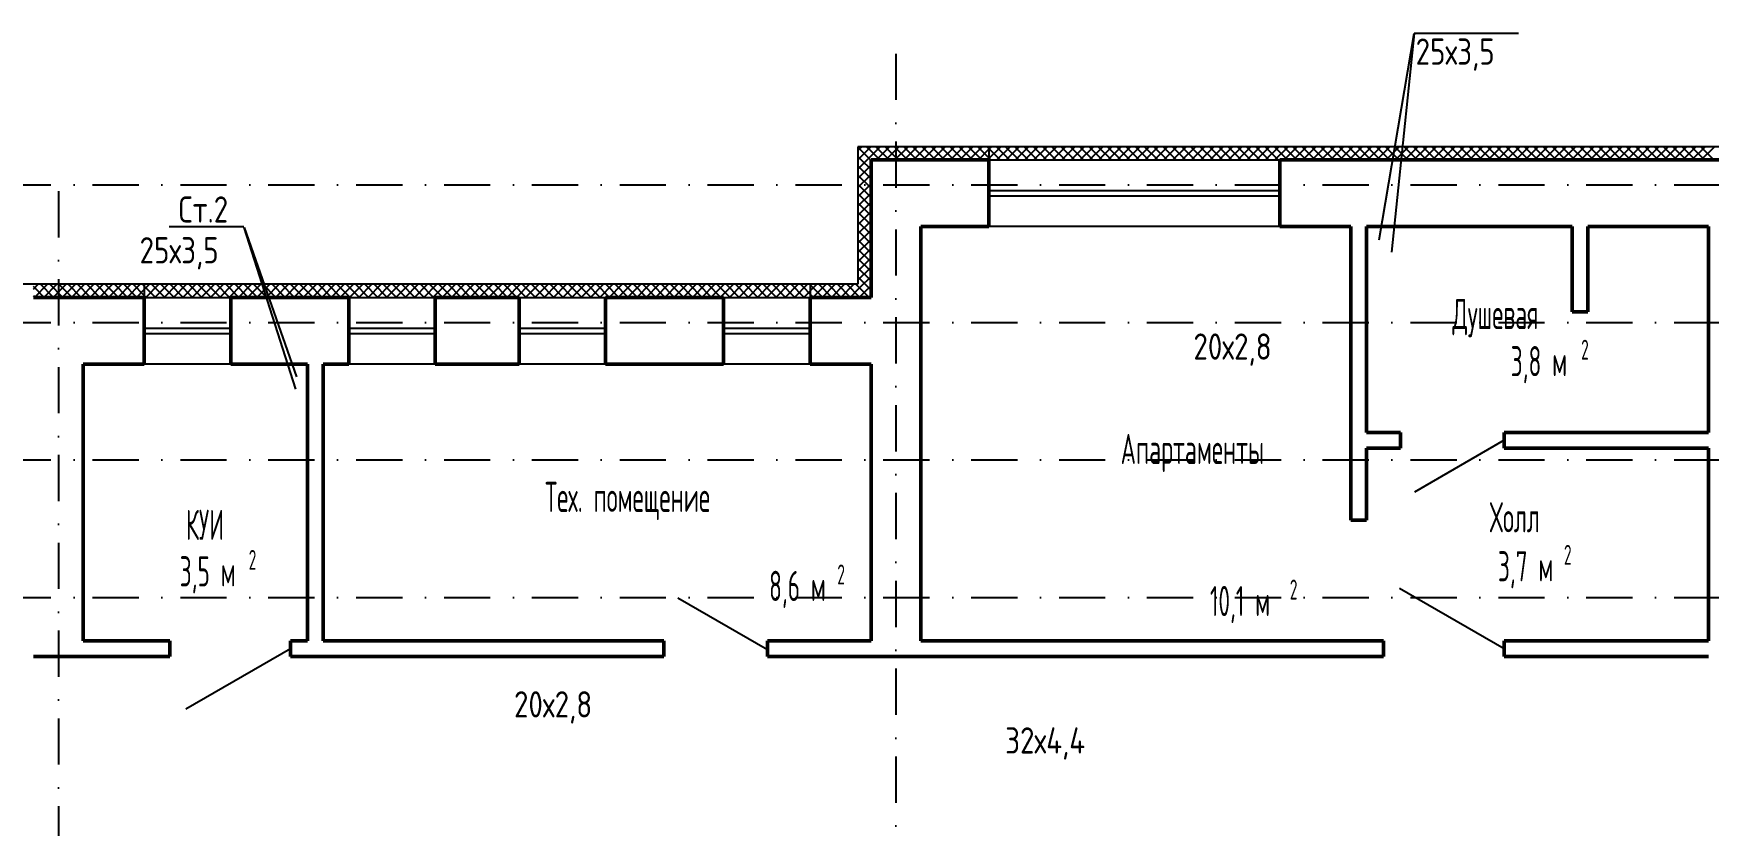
# Model space of a CAD drawing. Extents: x -1560602 to 321118, y -2308202 to -430103.
# Drawn here: x -1528909 to -1516129, y -2112234 to -2106190 of the extents above; entities that cross this region are included whole.
import ezdxf
from ezdxf.enums import TextEntityAlignment as Align

# ---------------------------------------------------------------- set-up
doc = ezdxf.new("R2010")
doc.units = 0
doc.header["$MEASUREMENT"] = 0
doc.linetypes.add('Dot & Dashed', pattern=[670.277762, 352.777767, -176.388884, 0, -141.111112])
doc.linetypes.add('Штрихпунктирная', pattern=[0.670278, 0.352778, -0.176389, 0, -0.141111])
doc.layers.get('0').update_dxf_attribs({"color": 255, "linetype": 'CONTINUOUS'})
for name, color, linetype in [('Оси', 253, 'Dot & Dashed'), ('отделка', 240, 'CONTINUOUS'), ('Текст', 7, 'CONTINUOUS'), ('Утеплитель', 6, 'CONTINUOUS')]:
    doc.layers.add(name, color=color, linetype=linetype)
doc.layers.add('стены', color=5, linetype='CONTINUOUS', lineweight=50)
doc.styles.get("Standard").update_dxf_attribs({"font": 'spds.shx', "width": 0.7, "height": 250})

msp = doc.modelspace()

# ---------------------------------------------------------------- linework, layer by layer
at = {"color": 0}
for p, q in [((-1518641.5, -2107764.2, 0), (-1518375, -2106190.4)), ((-1518375, -2106190.4), (-1518547.5, -2107858.2, 0)), ((-1517578.9, -2106190.4), (-1518375, -2106190.4)), ((-1527303.5, -2107666.9, 0), (-1527873.7, -2107666.9, 0)), ((-1526906.7, -2108903.8, 0), (-1527302.3, -2107670.2, 0)), ((-1527302.3, -2107670.2, 0), (-1526902.6, -2108809.8, 0))]:
    msp.add_line(p, q, dxfattribs=at)
at = {"layer": 'Оси', "color": 0, "linetype": 'Штрихпунктирная', "lineweight": -3, "ltscale": 1000}
for p, q in [((-1522329.3, -2106344.8), (-1522329.3, -2121201.6)), ((-1556614.6, -2107344.8), (-1508549.3, -2107344.8)), ((-1528719.3, -2107394.8), (-1528719.3, -2121201.6)), ((-1556614.6, -2108394.8), (-1497159.3, -2108394.8)), ((-1556614.6, -2109444.8), (-1497159.3, -2109444.8)), ((-1556614.6, -2110494.8), (-1497159.3, -2110494.8))]:
    msp.add_line(p, q, dxfattribs=at)
at = {"layer": 'отделка', "color": 0, "ltscale": 100}
for p, q in [((-1521619.3, -2107154.4), (-1519399.3, -2107154.4)), ((-1521619.3, -2107389.4), (-1519399.3, -2107389.4)), ((-1521619.3, -2107429.4), (-1519399.3, -2107429.4)), ((-1519399.3, -2107664.4), (-1521619.3, -2107664.4)), ((-1528064.3, -2108204.4), (-1527404.3, -2108204.4)), ((-1526504.3, -2108204.4), (-1525844.3, -2108204.4)), ((-1525204.3, -2108204.4), (-1524544.3, -2108204.4)), ((-1523644.3, -2108204.4), (-1522984.3, -2108204.4)), ((-1528064.3, -2108439.4), (-1527404.3, -2108439.4)), ((-1526504.3, -2108439.4), (-1525844.3, -2108439.4)), ((-1525204.3, -2108439.4), (-1524544.3, -2108439.4)), ((-1523644.3, -2108439.4), (-1522984.3, -2108439.4)), ((-1528064.3, -2108479.4), (-1527404.3, -2108479.4)), ((-1526504.3, -2108479.4), (-1525844.3, -2108479.4)), ((-1525204.3, -2108479.4), (-1524544.3, -2108479.4)), ((-1523644.3, -2108479.4), (-1522984.3, -2108479.4)), ((-1527404.3, -2108714.4), (-1528064.3, -2108714.4)), ((-1525844.3, -2108714.4), (-1526504.3, -2108714.4)), ((-1524544.3, -2108714.4), (-1525204.3, -2108714.4)), ((-1522984.3, -2108714.4), (-1523644.3, -2108714.4)), ((-1517689.3, -2109294.4), (-1518373.4, -2109689.4)), ((-1517689.3, -2110886.4), (-1518486, -2110426.4)), ((-1523309.3, -2110894.5), (-1523993.5, -2110499.5)), ((-1526949.3, -2110886.4), (-1527746.1, -2111346.4))]:
    msp.add_line(p, q, dxfattribs=at)
at = {"layer": 'стены', "color": 0, "linetype": 'Continuous'}
for p, q in [((-1522519.3, -2107154.4), (-1522519.3, -2108204.4)), ((-1521619.3, -2107154.4), (-1522519.3, -2107154.4)), ((-1521619.3, -2107154.4), (-1521619.3, -2107224.4)), ((-1521619.3, -2107154.4), (-1521619.3, -2107224.4)), ((-1512479.3, -2107154.4), (-1519399.3, -2107154.4)), ((-1519399.3, -2107154.4), (-1519399.3, -2107224.4)), ((-1519399.3, -2107154.4), (-1519399.3, -2107224.4)), ((-1521619.3, -2107224.4), (-1521619.3, -2107664.4)), ((-1519399.3, -2107224.4), (-1519399.3, -2107664.4)), ((-1522139.3, -2108204.4), (-1522139.3, -2107664.4)), ((-1522139.3, -2107664.4), (-1521619.3, -2107664.4)), ((-1519399.3, -2107664.4), (-1518859.3, -2107664.4)), ((-1518859.3, -2107664.4), (-1518859.3, -2109904.5)), ((-1518739.3, -2109234.4), (-1518739.3, -2107664.4)), ((-1518739.3, -2107664.4), (-1517169.3, -2107664.4)), ((-1517169.3, -2107664.4), (-1517169.3, -2108314.4)), ((-1517049.3, -2108314.4), (-1517049.3, -2107664.4)), ((-1516129.3, -2107664.4), (-1516129.3, -2109234.4)), ((-1516129.3, -2109211.4), (-1516129.3, -2107687.4)), ((-1528064.3, -2108204.4), (-1528909.3, -2108204.4)), ((-1528064.3, -2108204.4), (-1528064.3, -2108274.4)), ((-1528064.3, -2108204.4), (-1528064.3, -2108274.4)), ((-1528064.3, -2108274.4), (-1528064.3, -2108714.4)), ((-1526504.3, -2108204.4), (-1527404.3, -2108204.4)), ((-1527404.3, -2108204.4), (-1527404.3, -2108274.4)), ((-1527404.3, -2108204.4), (-1527404.3, -2108274.4)), ((-1527404.3, -2108274.4), (-1527404.3, -2108714.4)), ((-1526504.3, -2108204.4), (-1526504.3, -2108274.4)), ((-1526504.3, -2108204.4), (-1526504.3, -2108274.4)), ((-1526504.3, -2108274.4), (-1526504.3, -2108714.4)), ((-1525204.3, -2108204.4), (-1525844.3, -2108204.4)), ((-1525844.3, -2108204.4), (-1525844.3, -2108274.4)), ((-1525844.3, -2108204.4), (-1525844.3, -2108274.4)), ((-1525844.3, -2108274.4), (-1525844.3, -2108714.4)), ((-1525204.3, -2108204.4), (-1525204.3, -2108274.4)), ((-1525204.3, -2108204.4), (-1525204.3, -2108274.4)), ((-1525204.3, -2108274.4), (-1525204.3, -2108714.4)), ((-1523644.3, -2108204.4), (-1524544.3, -2108204.4)), ((-1524544.3, -2108204.4), (-1524544.3, -2108274.4)), ((-1524544.3, -2108204.4), (-1524544.3, -2108274.4)), ((-1524544.3, -2108274.4), (-1524544.3, -2108714.4)), ((-1523644.3, -2108204.4), (-1523644.3, -2108274.4)), ((-1523644.3, -2108204.4), (-1523644.3, -2108274.4)), ((-1523644.3, -2108274.4), (-1523644.3, -2108714.4)), ((-1522519.3, -2108204.4), (-1522984.3, -2108204.4)), ((-1522984.3, -2108204.4), (-1522984.3, -2108274.4)), ((-1522984.3, -2108204.4), (-1522984.3, -2108274.4)), ((-1522984.3, -2108274.4), (-1522984.3, -2108714.4)), ((-1522139.3, -2108714.4), (-1522139.3, -2108204.4)), ((-1522139.3, -2108264.5), (-1522139.3, -2110824.5)), ((-1528529.3, -2110824.5), (-1528529.3, -2108714.4)), ((-1528529.3, -2108714.4), (-1528064.3, -2108714.4)), ((-1527404.3, -2108714.4), (-1526819.3, -2108714.4)), ((-1526819.3, -2108714.4), (-1526819.3, -2110824.5)), ((-1526699.3, -2110824.5), (-1526699.3, -2108714.4)), ((-1526699.3, -2108714.4), (-1526504.3, -2108714.4)), ((-1525844.3, -2108714.4), (-1525204.3, -2108714.4)), ((-1524544.3, -2108714.4), (-1523644.3, -2108714.4)), ((-1522984.3, -2108714.4), (-1522519.3, -2108714.4)), ((-1522519.3, -2108714.4), (-1522519.3, -2110824.5)), ((-1522139.3, -2110824.5), (-1522139.3, -2108714.4)), ((-1518479.3, -2109234.4), (-1518739.3, -2109234.4)), ((-1516129.3, -2109234.4), (-1517689.3, -2109234.4)), ((-1518739.3, -2109354.4), (-1518479.3, -2109354.4)), ((-1518739.3, -2109904.5), (-1518739.3, -2109354.4)), ((-1517689.3, -2109354.4), (-1516129.3, -2109354.4)), ((-1516129.3, -2109354.4), (-1516129.3, -2110824.5)), ((-1518859.3, -2109904.5), (-1518739.3, -2109904.5)), ((-1527869.3, -2110824.5), (-1528529.3, -2110824.5)), ((-1526819.3, -2110824.5), (-1526949.3, -2110824.5)), ((-1524099.3, -2110824.5), (-1526699.3, -2110824.5)), ((-1522519.3, -2110824.5), (-1523309.3, -2110824.5)), ((-1518609.3, -2110824.5), (-1522139.3, -2110824.5)), ((-1516129.3, -2110824.5), (-1517689.3, -2110824.5)), ((-1528529.3, -2110944.5), (-1528909.3, -2110944.5)), ((-1528529.3, -2110944.5), (-1527869.3, -2110944.5)), ((-1526949.3, -2110944.5), (-1524099.3, -2110944.5)), ((-1523309.3, -2110944.5), (-1522519.3, -2110944.5)), ((-1522519.3, -2110944.5), (-1522139.3, -2110944.5)), ((-1522139.3, -2110944.5), (-1518609.3, -2110944.5)), ((-1517689.3, -2110944.5), (-1516129.3, -2110944.5))]:
    msp.add_line(p, q, dxfattribs=at)
at = {"layer": 'стены', "color": 0, "ltscale": 100}
for p, q in [((-1517049.3, -2107664.4), (-1516129.3, -2107664.4)), ((-1517049.3, -2108314.4), (-1517169.3, -2108314.4)), ((-1518479.3, -2109234.4), (-1518479.3, -2109354.4)), ((-1517689.3, -2109234.4), (-1517689.3, -2109354.4)), ((-1527869.3, -2110824.5), (-1527869.3, -2110944.5)), ((-1526949.3, -2110824.5), (-1526949.3, -2110944.5)), ((-1524099.3, -2110824.5), (-1524099.3, -2110944.5)), ((-1523309.3, -2110824.5), (-1523309.3, -2110944.5)), ((-1518609.3, -2110824.5), (-1518609.3, -2110944.5)), ((-1517689.3, -2110824.5), (-1517689.3, -2110944.5))]:
    msp.add_line(p, q, dxfattribs=at)
at = {"layer": 'Утеплитель', "color": 0, "linetype": 'Continuous'}
for p, q in [((-1522619.3, -2107054.4), (-1522619.3, -2108104.4)), ((-1521619.3, -2107054.4), (-1522619.3, -2107054.4)), ((-1522604.3, -2107073.5), (-1522619.3, -2107058.5)), ((-1522619.3, -2107083.7), (-1522606.4, -2107070.8)), ((-1522619.3, -2107154.4), (-1522575.3, -2107110.4)), ((-1522594.1, -2107154.4), (-1522619.3, -2107129.2)), ((-1522619.3, -2107225.1), (-1522548.7, -2107154.4)), ((-1522606.4, -2107070.8), (-1522590.1, -2107054.4)), ((-1522523.4, -2107154.4), (-1522604.3, -2107073.5)), ((-1522519.3, -2107229.2), (-1522594.1, -2107154.4)), ((-1522575.3, -2107110.4), (-1522519.4, -2107054.4)), ((-1522519.3, -2107087.8), (-1522552.7, -2107054.4)), ((-1522548.7, -2107154.4), (-1522544.2, -2107150)), ((-1522544.2, -2107150), (-1522519.3, -2107125.1)), ((-1522519.3, -2107125.1), (-1522448.7, -2107054.4)), ((-1522452.7, -2107154.4), (-1522519.3, -2107087.8)), ((-1522381.9, -2107154.4), (-1522481.9, -2107054.4)), ((-1522477.9, -2107154.4), (-1522377.9, -2107054.4)), ((-1522311.2, -2107154.4), (-1522411.2, -2107054.4)), ((-1522407.2, -2107154.4), (-1522307.2, -2107054.4)), ((-1522240.5, -2107154.4), (-1522340.5, -2107054.4)), ((-1522336.5, -2107154.4), (-1522236.5, -2107054.4)), ((-1522169.8, -2107154.4), (-1522269.8, -2107054.4)), ((-1522265.8, -2107154.4), (-1522165.8, -2107054.4)), ((-1522099.1, -2107154.4), (-1522199.1, -2107054.4)), ((-1522195.1, -2107154.4), (-1522095.1, -2107054.4)), ((-1522028.4, -2107154.4), (-1522128.4, -2107054.4)), ((-1522124.4, -2107154.4), (-1522024.4, -2107054.4)), ((-1521957.7, -2107154.4), (-1522057.7, -2107054.4)), ((-1522053.7, -2107154.4), (-1521953.7, -2107054.4)), ((-1521887, -2107154.4), (-1521987, -2107054.4)), ((-1521983, -2107154.4), (-1521883, -2107054.4)), ((-1521816.3, -2107154.4), (-1521916.3, -2107054.4)), ((-1521912.3, -2107154.4), (-1521812.3, -2107054.4)), ((-1521745.6, -2107154.4), (-1521845.6, -2107054.4)), ((-1521841.5, -2107154.4), (-1521741.5, -2107054.4)), ((-1521674.8, -2107154.4), (-1521774.8, -2107054.4)), ((-1521770.8, -2107154.4), (-1521670.8, -2107054.4)), ((-1521619.3, -2107139.3), (-1521704.1, -2107054.4)), ((-1521700.1, -2107154.4), (-1521619.3, -2107073.6)), ((-1521619.3, -2107068.5), (-1521633.4, -2107054.4)), ((-1521629.4, -2107154.4), (-1521619.3, -2107144.3)), ((-1521619.3, -2107054.4), (-1521619.3, -2107154.4)), ((-1521619.3, -2107054.4), (-1521619.3, -2107154.4)), ((-1509359.3, -2107054.4), (-1521619.3, -2107054.4)), ((-1521619.3, -2107073.6), (-1521600.1, -2107054.4)), ((-1521619.3, -2107144.3), (-1521529.4, -2107054.4)), ((-1521533.4, -2107154.4), (-1521619.3, -2107068.5)), ((-1521604.1, -2107154.4), (-1521619.3, -2107139.3)), ((-1521462.7, -2107154.4), (-1521562.7, -2107054.4)), ((-1521558.7, -2107154.4), (-1521458.7, -2107054.4)), ((-1521392, -2107154.4), (-1521492, -2107054.4)), ((-1521488, -2107154.4), (-1521388, -2107054.4)), ((-1521321.3, -2107154.4), (-1521421.3, -2107054.4)), ((-1521417.3, -2107154.4), (-1521317.3, -2107054.4)), ((-1521250.6, -2107154.4), (-1521350.6, -2107054.4)), ((-1521346.6, -2107154.4), (-1521246.6, -2107054.4)), ((-1521179.9, -2107154.4), (-1521279.9, -2107054.4)), ((-1521275.9, -2107154.4), (-1521175.9, -2107054.4)), ((-1521109.2, -2107154.4), (-1521209.2, -2107054.4)), ((-1521205.1, -2107154.4), (-1521105.1, -2107054.4)), ((-1521038.4, -2107154.4), (-1521138.4, -2107054.4)), ((-1521134.4, -2107154.4), (-1521034.4, -2107054.4)), ((-1520967.7, -2107154.4), (-1521067.7, -2107054.4)), ((-1521063.7, -2107154.4), (-1520963.7, -2107054.4)), ((-1520897, -2107154.4), (-1520997, -2107054.4)), ((-1520993, -2107154.4), (-1520893, -2107054.4)), ((-1520826.3, -2107154.4), (-1520926.3, -2107054.4)), ((-1520922.3, -2107154.4), (-1520822.3, -2107054.4)), ((-1520755.6, -2107154.4), (-1520855.6, -2107054.4)), ((-1520851.6, -2107154.4), (-1520751.6, -2107054.4)), ((-1520684.9, -2107154.4), (-1520784.9, -2107054.4)), ((-1520780.9, -2107154.4), (-1520680.9, -2107054.4)), ((-1520614.2, -2107154.4), (-1520714.2, -2107054.4)), ((-1520710.2, -2107154.4), (-1520610.2, -2107054.4)), ((-1520543.5, -2107154.4), (-1520643.5, -2107054.4)), ((-1520639.5, -2107154.4), (-1520539.5, -2107054.4)), ((-1520472.8, -2107154.4), (-1520572.8, -2107054.4)), ((-1520568.8, -2107154.4), (-1520468.8, -2107054.4)), ((-1520402, -2107154.4), (-1520502, -2107054.4)), ((-1520498, -2107154.4), (-1520398, -2107054.4)), ((-1520331.3, -2107154.4), (-1520431.3, -2107054.4)), ((-1520427.3, -2107154.4), (-1520327.3, -2107054.4)), ((-1520260.6, -2107154.4), (-1520360.6, -2107054.4)), ((-1520356.6, -2107154.4), (-1520256.6, -2107054.4)), ((-1520189.9, -2107154.4), (-1520289.9, -2107054.4)), ((-1520285.9, -2107154.4), (-1520185.9, -2107054.4)), ((-1520119.2, -2107154.4), (-1520219.2, -2107054.4)), ((-1520215.2, -2107154.4), (-1520115.2, -2107054.4)), ((-1520048.5, -2107154.4), (-1520148.5, -2107054.4)), ((-1520144.5, -2107154.4), (-1520044.5, -2107054.4)), ((-1519977.8, -2107154.4), (-1520077.8, -2107054.4)), ((-1520073.8, -2107154.4), (-1519973.8, -2107054.4)), ((-1519907.1, -2107154.4), (-1520007.1, -2107054.4)), ((-1520003.1, -2107154.4), (-1519903.1, -2107054.4)), ((-1519836.4, -2107154.4), (-1519936.4, -2107054.4)), ((-1519932.4, -2107154.4), (-1519832.4, -2107054.4)), ((-1519765.7, -2107154.4), (-1519865.7, -2107054.4)), ((-1519861.6, -2107154.4), (-1519761.6, -2107054.4)), ((-1519694.9, -2107154.4), (-1519794.9, -2107054.4)), ((-1519790.9, -2107154.4), (-1519690.9, -2107054.4)), ((-1519624.2, -2107154.4), (-1519724.2, -2107054.4)), ((-1519720.2, -2107154.4), (-1519620.2, -2107054.4)), ((-1519553.5, -2107154.4), (-1519653.5, -2107054.4)), ((-1519649.5, -2107154.4), (-1519549.5, -2107054.4)), ((-1519482.8, -2107154.4), (-1519582.8, -2107054.4)), ((-1519578.8, -2107154.4), (-1519478.8, -2107054.4)), ((-1519412.1, -2107154.4), (-1519512.1, -2107054.4)), ((-1519508.1, -2107154.4), (-1519408.1, -2107054.4)), ((-1519341.4, -2107154.4), (-1519441.4, -2107054.4)), ((-1519437.4, -2107154.4), (-1519337.4, -2107054.4)), ((-1519270.7, -2107154.4), (-1519370.7, -2107054.4)), ((-1519366.7, -2107154.4), (-1519266.7, -2107054.4)), ((-1519200, -2107154.4), (-1519300, -2107054.4)), ((-1519296, -2107154.4), (-1519196, -2107054.4)), ((-1519129.3, -2107154.4), (-1519229.3, -2107054.4)), ((-1519225.2, -2107154.4), (-1519125.2, -2107054.4)), ((-1519058.5, -2107154.4), (-1519158.5, -2107054.4)), ((-1519154.5, -2107154.4), (-1519054.5, -2107054.4)), ((-1518987.8, -2107154.4), (-1519087.8, -2107054.4)), ((-1519083.8, -2107154.4), (-1518983.8, -2107054.4)), ((-1518917.1, -2107154.4), (-1519017.1, -2107054.4)), ((-1519013.1, -2107154.4), (-1518913.1, -2107054.4)), ((-1518846.4, -2107154.4), (-1518946.4, -2107054.4)), ((-1518942.4, -2107154.4), (-1518842.4, -2107054.4)), ((-1518775.7, -2107154.4), (-1518875.7, -2107054.4)), ((-1518871.7, -2107154.4), (-1518771.7, -2107054.4)), ((-1518705, -2107154.4), (-1518805, -2107054.4)), ((-1518801, -2107154.4), (-1518701, -2107054.4)), ((-1518634.3, -2107154.4), (-1518734.3, -2107054.4)), ((-1518730.3, -2107154.4), (-1518630.3, -2107054.4)), ((-1518563.6, -2107154.4), (-1518663.6, -2107054.4)), ((-1518659.6, -2107154.4), (-1518559.6, -2107054.4)), ((-1518492.9, -2107154.4), (-1518592.9, -2107054.4)), ((-1518588.9, -2107154.4), (-1518488.9, -2107054.4)), ((-1518422.1, -2107154.4), (-1518522.1, -2107054.4)), ((-1518518.1, -2107154.4), (-1518418.1, -2107054.4)), ((-1518351.4, -2107154.4), (-1518451.4, -2107054.4)), ((-1518447.4, -2107154.4), (-1518347.4, -2107054.4)), ((-1518280.7, -2107154.4), (-1518380.7, -2107054.4)), ((-1518376.7, -2107154.4), (-1518276.7, -2107054.4)), ((-1518210, -2107154.4), (-1518310, -2107054.4)), ((-1518306, -2107154.4), (-1518206, -2107054.4)), ((-1518139.3, -2107154.4), (-1518239.3, -2107054.4)), ((-1518235.3, -2107154.4), (-1518135.3, -2107054.4)), ((-1518068.6, -2107154.4), (-1518168.6, -2107054.4)), ((-1518164.6, -2107154.4), (-1518064.6, -2107054.4)), ((-1517997.9, -2107154.4), (-1518097.9, -2107054.4)), ((-1518093.9, -2107154.4), (-1517993.9, -2107054.4)), ((-1517927.2, -2107154.4), (-1518027.2, -2107054.4)), ((-1518023.2, -2107154.4), (-1517923.2, -2107054.4)), ((-1517856.5, -2107154.4), (-1517956.5, -2107054.4)), ((-1517952.5, -2107154.4), (-1517852.5, -2107054.4)), ((-1517785.8, -2107154.4), (-1517885.8, -2107054.4)), ((-1517881.7, -2107154.4), (-1517781.7, -2107054.4)), ((-1517715, -2107154.4), (-1517815, -2107054.4)), ((-1517811, -2107154.4), (-1517711, -2107054.4)), ((-1517644.3, -2107154.4), (-1517744.3, -2107054.4)), ((-1517740.3, -2107154.4), (-1517640.3, -2107054.4)), ((-1517573.6, -2107154.4), (-1517673.6, -2107054.4)), ((-1517669.6, -2107154.4), (-1517569.6, -2107054.4)), ((-1517502.9, -2107154.4), (-1517602.9, -2107054.4)), ((-1517598.9, -2107154.4), (-1517498.9, -2107054.4)), ((-1517432.2, -2107154.4), (-1517532.2, -2107054.4)), ((-1517528.2, -2107154.4), (-1517428.2, -2107054.4)), ((-1517361.5, -2107154.4), (-1517461.5, -2107054.4)), ((-1517457.5, -2107154.4), (-1517357.5, -2107054.4)), ((-1517290.8, -2107154.4), (-1517390.8, -2107054.4)), ((-1517386.8, -2107154.4), (-1517286.8, -2107054.4)), ((-1517220.1, -2107154.4), (-1517320.1, -2107054.4)), ((-1517316.1, -2107154.4), (-1517216.1, -2107054.4)), ((-1517149.4, -2107154.4), (-1517249.4, -2107054.4)), ((-1517245.3, -2107154.4), (-1517145.3, -2107054.4)), ((-1517078.6, -2107154.4), (-1517178.6, -2107054.4)), ((-1517174.6, -2107154.4), (-1517074.6, -2107054.4)), ((-1517007.9, -2107154.4), (-1517107.9, -2107054.4)), ((-1517103.9, -2107154.4), (-1517003.9, -2107054.4)), ((-1516937.2, -2107154.4), (-1517037.2, -2107054.4)), ((-1517033.2, -2107154.4), (-1516933.2, -2107054.4)), ((-1516866.5, -2107154.4), (-1516966.5, -2107054.4)), ((-1516962.5, -2107154.4), (-1516862.5, -2107054.4)), ((-1516795.8, -2107154.4), (-1516895.8, -2107054.4)), ((-1516891.8, -2107154.4), (-1516791.8, -2107054.4)), ((-1516725.1, -2107154.4), (-1516825.1, -2107054.4)), ((-1516821.1, -2107154.4), (-1516721.1, -2107054.4)), ((-1516654.4, -2107154.4), (-1516754.4, -2107054.4)), ((-1516750.4, -2107154.4), (-1516650.4, -2107054.4)), ((-1516583.7, -2107154.4), (-1516683.7, -2107054.4)), ((-1516679.7, -2107154.4), (-1516579.7, -2107054.4)), ((-1516513, -2107154.4), (-1516613, -2107054.4)), ((-1516609, -2107154.4), (-1516509, -2107054.4)), ((-1516442.3, -2107154.4), (-1516542.3, -2107054.4)), ((-1516538.2, -2107154.4), (-1516438.2, -2107054.4)), ((-1516371.5, -2107154.4), (-1516471.5, -2107054.4)), ((-1516467.5, -2107154.4), (-1516367.5, -2107054.4)), ((-1516300.8, -2107154.4), (-1516400.8, -2107054.4)), ((-1516396.8, -2107154.4), (-1516296.8, -2107054.4)), ((-1516230.1, -2107154.4), (-1516330.1, -2107054.4)), ((-1516326.1, -2107154.4), (-1516226.1, -2107054.4)), ((-1516159.4, -2107154.4), (-1516259.4, -2107054.4)), ((-1516255.4, -2107154.4), (-1516155.4, -2107054.4)), ((-1516088.7, -2107154.4), (-1516188.7, -2107054.4)), ((-1516184.7, -2107154.4), (-1516084.7, -2107054.4)), ((-1522619.3, -2107295.8), (-1522519.3, -2107195.8)), ((-1522519.3, -2107299.9), (-1522619.3, -2107199.9)), ((-1522619.3, -2107366.5), (-1522519.3, -2107266.5)), ((-1522519.3, -2107370.6), (-1522619.3, -2107270.6)), ((-1522619.3, -2107437.2), (-1522519.3, -2107337.2)), ((-1522519.3, -2107441.3), (-1522619.3, -2107341.3)), ((-1522619.3, -2107507.9), (-1522519.3, -2107407.9)), ((-1522519.3, -2107512.1), (-1522619.3, -2107412.1)), ((-1522619.3, -2107578.7), (-1522519.3, -2107478.7)), ((-1522519.3, -2107582.8), (-1522619.3, -2107482.8)), ((-1522619.3, -2107649.4), (-1522519.3, -2107549.4)), ((-1522519.3, -2107653.5), (-1522619.3, -2107553.5)), ((-1522619.3, -2107720.1), (-1522519.3, -2107620.1)), ((-1522519.3, -2107724.2), (-1522619.3, -2107624.2)), ((-1522619.3, -2107790.8), (-1522519.3, -2107690.8)), ((-1522519.3, -2107794.9), (-1522619.3, -2107694.9)), ((-1522619.3, -2107861.5), (-1522519.3, -2107761.5)), ((-1522519.3, -2107865.6), (-1522619.3, -2107765.6)), ((-1522619.3, -2107932.2), (-1522519.3, -2107832.2)), ((-1522519.3, -2107936.3), (-1522619.3, -2107836.3)), ((-1522619.3, -2108002.9), (-1522519.3, -2107902.9)), ((-1522519.3, -2108007), (-1522619.3, -2107907)), ((-1522619.3, -2108073.6), (-1522519.3, -2107973.6)), ((-1522519.3, -2108077.7), (-1522619.3, -2107977.7)), ((-1522519.3, -2108148.4), (-1522619.3, -2108048.4)), ((-1522599.4, -2108124.4), (-1522519.3, -2108044.3)), ((-1528064.3, -2108104.4), (-1529009.3, -2108104.4)), ((-1528909.3, -2108141.1), (-1528872.7, -2108104.4)), ((-1528827.3, -2108204.4), (-1528909.3, -2108122.4)), ((-1528902, -2108204.4), (-1528802, -2108104.4)), ((-1528756.6, -2108204.4), (-1528856.6, -2108104.4)), ((-1528831.2, -2108204.4), (-1528731.2, -2108104.4)), ((-1528685.9, -2108204.4), (-1528785.9, -2108104.4)), ((-1528760.5, -2108204.4), (-1528660.5, -2108104.4)), ((-1528615.1, -2108204.4), (-1528715.1, -2108104.4)), ((-1528689.8, -2108204.4), (-1528589.8, -2108104.4)), ((-1528544.4, -2108204.4), (-1528644.4, -2108104.4)), ((-1528619.1, -2108204.4), (-1528519.1, -2108104.4)), ((-1528473.7, -2108204.4), (-1528573.7, -2108104.4)), ((-1528548.4, -2108204.4), (-1528448.4, -2108104.4)), ((-1528403, -2108204.4), (-1528503, -2108104.4)), ((-1528477.7, -2108204.4), (-1528377.7, -2108104.4)), ((-1528332.3, -2108204.4), (-1528432.3, -2108104.4)), ((-1528407, -2108204.4), (-1528307, -2108104.4)), ((-1528261.6, -2108204.4), (-1528361.6, -2108104.4)), ((-1528336.3, -2108204.4), (-1528236.3, -2108104.4)), ((-1528190.9, -2108204.4), (-1528290.9, -2108104.4)), ((-1528265.6, -2108204.4), (-1528165.6, -2108104.4)), ((-1528120.2, -2108204.4), (-1528220.2, -2108104.4)), ((-1528194.8, -2108204.4), (-1528094.8, -2108104.4)), ((-1528064.3, -2108189.6), (-1528149.5, -2108104.4)), ((-1528124.1, -2108204.4), (-1528064.3, -2108144.6)), ((-1528064.3, -2108118.9), (-1528078.8, -2108104.4)), ((-1528064.3, -2108104.4), (-1528064.3, -2108204.4)), ((-1522619.3, -2108104.4), (-1528064.3, -2108104.4)), ((-1528064.3, -2108144.6), (-1528024.1, -2108104.4)), ((-1527978.8, -2108204.4), (-1528064.3, -2108118.9)), ((-1528053.4, -2108204.4), (-1527953.4, -2108104.4)), ((-1527908, -2108204.4), (-1528008, -2108104.4)), ((-1527982.7, -2108204.4), (-1527882.7, -2108104.4)), ((-1527837.3, -2108204.4), (-1527937.3, -2108104.4)), ((-1527912, -2108204.4), (-1527812, -2108104.4)), ((-1527766.6, -2108204.4), (-1527866.6, -2108104.4)), ((-1527841.3, -2108204.4), (-1527741.3, -2108104.4)), ((-1527695.9, -2108204.4), (-1527795.9, -2108104.4)), ((-1527770.6, -2108204.4), (-1527670.6, -2108104.4)), ((-1527625.2, -2108204.4), (-1527725.2, -2108104.4)), ((-1527699.9, -2108204.4), (-1527599.9, -2108104.4)), ((-1527554.5, -2108204.4), (-1527654.5, -2108104.4)), ((-1527629.2, -2108204.4), (-1527529.2, -2108104.4)), ((-1527483.8, -2108204.4), (-1527583.8, -2108104.4)), ((-1527558.4, -2108204.4), (-1527458.4, -2108104.4)), ((-1527413.1, -2108204.4), (-1527513.1, -2108104.4)), ((-1527487.7, -2108204.4), (-1527387.7, -2108104.4)), ((-1527342.4, -2108204.4), (-1527442.4, -2108104.4)), ((-1527417, -2108204.4), (-1527317, -2108104.4)), ((-1527271.6, -2108204.4), (-1527371.6, -2108104.4)), ((-1527346.3, -2108204.4), (-1527246.3, -2108104.4)), ((-1527200.9, -2108204.4), (-1527300.9, -2108104.4)), ((-1527275.6, -2108204.4), (-1527175.6, -2108104.4)), ((-1527130.2, -2108204.4), (-1527230.2, -2108104.4)), ((-1527204.9, -2108204.4), (-1527104.9, -2108104.4)), ((-1527059.5, -2108204.4), (-1527159.5, -2108104.4)), ((-1527134.2, -2108204.4), (-1527034.2, -2108104.4)), ((-1526988.8, -2108204.4), (-1527088.8, -2108104.4)), ((-1527063.5, -2108204.4), (-1526963.5, -2108104.4)), ((-1526918.1, -2108204.4), (-1527018.1, -2108104.4)), ((-1526992.8, -2108204.4), (-1526892.8, -2108104.4)), ((-1526847.4, -2108204.4), (-1526947.4, -2108104.4)), ((-1526922.1, -2108204.4), (-1526822.1, -2108104.4)), ((-1526776.7, -2108204.4), (-1526876.7, -2108104.4)), ((-1526851.3, -2108204.4), (-1526751.3, -2108104.4)), ((-1526706, -2108204.4), (-1526806, -2108104.4)), ((-1526780.6, -2108204.4), (-1526680.6, -2108104.4)), ((-1526635.2, -2108204.4), (-1526735.2, -2108104.4)), ((-1526709.9, -2108204.4), (-1526609.9, -2108104.4)), ((-1526564.5, -2108204.4), (-1526664.5, -2108104.4)), ((-1526639.2, -2108204.4), (-1526539.2, -2108104.4)), ((-1526493.8, -2108204.4), (-1526593.8, -2108104.4)), ((-1526568.5, -2108204.4), (-1526468.5, -2108104.4)), ((-1526423.1, -2108204.4), (-1526523.1, -2108104.4)), ((-1526497.8, -2108204.4), (-1526397.8, -2108104.4)), ((-1526352.4, -2108204.4), (-1526452.4, -2108104.4)), ((-1526427.1, -2108204.4), (-1526327.1, -2108104.4)), ((-1526281.7, -2108204.4), (-1526381.7, -2108104.4)), ((-1526356.4, -2108204.4), (-1526256.4, -2108104.4)), ((-1526211, -2108204.4), (-1526311, -2108104.4)), ((-1526285.7, -2108204.4), (-1526185.7, -2108104.4)), ((-1526140.3, -2108204.4), (-1526240.3, -2108104.4)), ((-1526214.9, -2108204.4), (-1526114.9, -2108104.4)), ((-1526069.6, -2108204.4), (-1526169.6, -2108104.4)), ((-1526144.2, -2108204.4), (-1526044.2, -2108104.4)), ((-1525998.9, -2108204.4), (-1526098.9, -2108104.4)), ((-1526073.5, -2108204.4), (-1525973.5, -2108104.4)), ((-1525928.1, -2108204.4), (-1526028.1, -2108104.4)), ((-1526002.8, -2108204.4), (-1525902.8, -2108104.4)), ((-1525857.4, -2108204.4), (-1525957.4, -2108104.4)), ((-1525932.1, -2108204.4), (-1525832.1, -2108104.4)), ((-1525786.7, -2108204.4), (-1525886.7, -2108104.4)), ((-1525861.4, -2108204.4), (-1525761.4, -2108104.4)), ((-1525716, -2108204.4), (-1525816, -2108104.4)), ((-1525790.7, -2108204.4), (-1525690.7, -2108104.4)), ((-1525645.3, -2108204.4), (-1525745.3, -2108104.4)), ((-1525720, -2108204.4), (-1525620, -2108104.4)), ((-1525574.6, -2108204.4), (-1525674.6, -2108104.4)), ((-1525649.3, -2108204.4), (-1525549.3, -2108104.4)), ((-1525503.9, -2108204.4), (-1525603.9, -2108104.4)), ((-1525578.5, -2108204.4), (-1525478.5, -2108104.4)), ((-1525433.2, -2108204.4), (-1525533.2, -2108104.4)), ((-1525507.8, -2108204.4), (-1525407.8, -2108104.4)), ((-1525362.5, -2108204.4), (-1525462.5, -2108104.4)), ((-1525437.1, -2108204.4), (-1525337.1, -2108104.4)), ((-1525291.7, -2108204.4), (-1525391.7, -2108104.4)), ((-1525366.4, -2108204.4), (-1525266.4, -2108104.4)), ((-1525221, -2108204.4), (-1525321, -2108104.4)), ((-1525295.7, -2108204.4), (-1525195.7, -2108104.4)), ((-1525150.3, -2108204.4), (-1525250.3, -2108104.4)), ((-1525225, -2108204.4), (-1525125, -2108104.4)), ((-1525079.6, -2108204.4), (-1525179.6, -2108104.4)), ((-1525154.3, -2108204.4), (-1525054.3, -2108104.4)), ((-1525008.9, -2108204.4), (-1525108.9, -2108104.4)), ((-1525083.6, -2108204.4), (-1524983.6, -2108104.4)), ((-1524938.2, -2108204.4), (-1525038.2, -2108104.4)), ((-1525012.9, -2108204.4), (-1524912.9, -2108104.4)), ((-1524867.5, -2108204.4), (-1524967.5, -2108104.4)), ((-1524942.2, -2108204.4), (-1524842.2, -2108104.4)), ((-1524796.8, -2108204.4), (-1524896.8, -2108104.4)), ((-1524871.4, -2108204.4), (-1524771.4, -2108104.4)), ((-1524726.1, -2108204.4), (-1524826.1, -2108104.4)), ((-1524800.7, -2108204.4), (-1524700.7, -2108104.4)), ((-1524655.3, -2108204.4), (-1524755.3, -2108104.4)), ((-1524730, -2108204.4), (-1524630, -2108104.4)), ((-1524584.6, -2108204.4), (-1524684.6, -2108104.4)), ((-1524659.3, -2108204.4), (-1524559.3, -2108104.4)), ((-1524513.9, -2108204.4), (-1524613.9, -2108104.4)), ((-1524588.6, -2108204.4), (-1524488.6, -2108104.4)), ((-1524443.2, -2108204.4), (-1524543.2, -2108104.4)), ((-1524517.9, -2108204.4), (-1524417.9, -2108104.4)), ((-1524372.5, -2108204.4), (-1524472.5, -2108104.4)), ((-1524447.2, -2108204.4), (-1524347.2, -2108104.4)), ((-1524301.8, -2108204.4), (-1524401.8, -2108104.4)), ((-1524376.5, -2108204.4), (-1524276.5, -2108104.4)), ((-1524231.1, -2108204.4), (-1524331.1, -2108104.4)), ((-1524305.8, -2108204.4), (-1524205.8, -2108104.4)), ((-1524160.4, -2108204.4), (-1524260.4, -2108104.4)), ((-1524235, -2108204.4), (-1524135, -2108104.4)), ((-1524089.7, -2108204.4), (-1524189.7, -2108104.4)), ((-1524164.3, -2108204.4), (-1524064.3, -2108104.4)), ((-1524019, -2108204.4), (-1524119, -2108104.4)), ((-1524093.6, -2108204.4), (-1523993.6, -2108104.4)), ((-1523948.2, -2108204.4), (-1524048.2, -2108104.4)), ((-1524022.9, -2108204.4), (-1523922.9, -2108104.4)), ((-1523877.5, -2108204.4), (-1523977.5, -2108104.4)), ((-1523952.2, -2108204.4), (-1523852.2, -2108104.4)), ((-1523806.8, -2108204.4), (-1523906.8, -2108104.4)), ((-1523881.5, -2108204.4), (-1523781.5, -2108104.4)), ((-1523736.1, -2108204.4), (-1523836.1, -2108104.4)), ((-1523810.8, -2108204.4), (-1523710.8, -2108104.4)), ((-1523665.4, -2108204.4), (-1523765.4, -2108104.4)), ((-1523740.1, -2108204.4), (-1523640.1, -2108104.4)), ((-1523594.7, -2108204.4), (-1523694.7, -2108104.4)), ((-1523669.4, -2108204.4), (-1523569.4, -2108104.4)), ((-1523524, -2108204.4), (-1523624, -2108104.4)), ((-1523598.7, -2108204.4), (-1523498.7, -2108104.4)), ((-1523453.3, -2108204.4), (-1523553.3, -2108104.4)), ((-1523527.9, -2108204.4), (-1523427.9, -2108104.4)), ((-1523382.6, -2108204.4), (-1523482.6, -2108104.4)), ((-1523457.2, -2108204.4), (-1523357.2, -2108104.4)), ((-1523311.8, -2108204.4), (-1523411.8, -2108104.4)), ((-1523386.5, -2108204.4), (-1523286.5, -2108104.4)), ((-1523241.1, -2108204.4), (-1523341.1, -2108104.4)), ((-1523315.8, -2108204.4), (-1523215.8, -2108104.4)), ((-1523170.4, -2108204.4), (-1523270.4, -2108104.4)), ((-1523245.1, -2108204.4), (-1523145.1, -2108104.4)), ((-1523099.7, -2108204.4), (-1523199.7, -2108104.4)), ((-1523174.4, -2108204.4), (-1523074.4, -2108104.4)), ((-1523029, -2108204.4), (-1523129, -2108104.4)), ((-1523103.7, -2108204.4), (-1523003.7, -2108104.4)), ((-1522958.3, -2108204.4), (-1523058.3, -2108104.4)), ((-1523033, -2108204.4), (-1522933, -2108104.4)), ((-1522887.6, -2108204.4), (-1522987.6, -2108104.4)), ((-1522984.3, -2108104.4), (-1522984.3, -2108204.4)), ((-1522962.3, -2108204.4), (-1522862.3, -2108104.4)), ((-1522816.9, -2108204.4), (-1522916.9, -2108104.4)), ((-1522891.5, -2108204.4), (-1522791.5, -2108104.4)), ((-1522746.2, -2108204.4), (-1522846.2, -2108104.4)), ((-1522820.8, -2108204.4), (-1522720.8, -2108104.4)), ((-1522675.5, -2108204.4), (-1522775.5, -2108104.4)), ((-1522750.1, -2108204.4), (-1522650.1, -2108104.4)), ((-1522604.7, -2108204.4), (-1522704.7, -2108104.4)), ((-1522679.4, -2108204.4), (-1522599.4, -2108124.4)), ((-1522534, -2108204.4), (-1522634, -2108104.4)), ((-1522608.7, -2108204.4), (-1522564, -2108159.7)), ((-1522564, -2108159.7), (-1522519.3, -2108115.1)), ((-1522528.7, -2108195.1), (-1522519.3, -2108185.8)), ((-1528898, -2108204.4), (-1528909.3, -2108193.1)), ((-1528049.5, -2108204.4), (-1528064.3, -2108189.6)), ((-1522538, -2108204.4), (-1522528.7, -2108195.1))]:
    msp.add_line(p, q, dxfattribs=at)

# ---------------------------------------------------------------- texts
at = {"color": 0}
for s, p in [('25х3,5', (-1518363.9, -2106428.5)), ('25х3,5', (-1528099.7, -2107944.6, 0)), ('20х2,8', (-1520059.2, -2108679.4)), ('20х2,8', (-1525243.2, -2111409.7, 0)), ('32х4,4', (-1521495.7, -2111685.2))]:
    msp.add_text(s, height=200, dxfattribs=at).set_placement(p)
msp.add_text('Ст.2', height=200, dxfattribs=at).set_placement((-1527613.2, -2107533.2, 0), align=Align.MIDDLE_CENTER)
at = {"layer": 'Текст', "color": 0, "linetype": 'Continuous', "width": 0.7}
for s, height, p in [('Душевая', 230, (-1518083.1, -2108446.1)), ('2', 151.8, (-1517101.4, -2108679.4)), ('3,8 м', 230, (-1517638.2, -2108805.9)), ('Апартаменты', 230, (-1520614.2, -2109475.6)), ('Тех. помещение', 230, (-1525005.8, -2109841.9)), ('КУИ', 230, (-1527746.8, -2110054.6)), ('Холл', 230, (-1517797.7, -2109997.2)), ('2', 151.8, (-1517232.4, -2110244.7)), ('3,5 м', 230, (-1527793.6, -2110409.7)), ('2', 151.8, (-1527267.6, -2110283.2)), ('3,7 м', 230, (-1517736.1, -2110371.2)), ('8,6 м', 230, (-1523297, -2110521.1)), ('2', 151.8, (-1522776.5, -2110394.6)), ('2', 151.8, (-1519323.9, -2110509.8)), ('10,1 м', 230, (-1519933.7, -2110636.3))]:
    msp.add_text(s, height=height, dxfattribs=at).set_placement(p)

doc.saveas('drawing.dxf')
